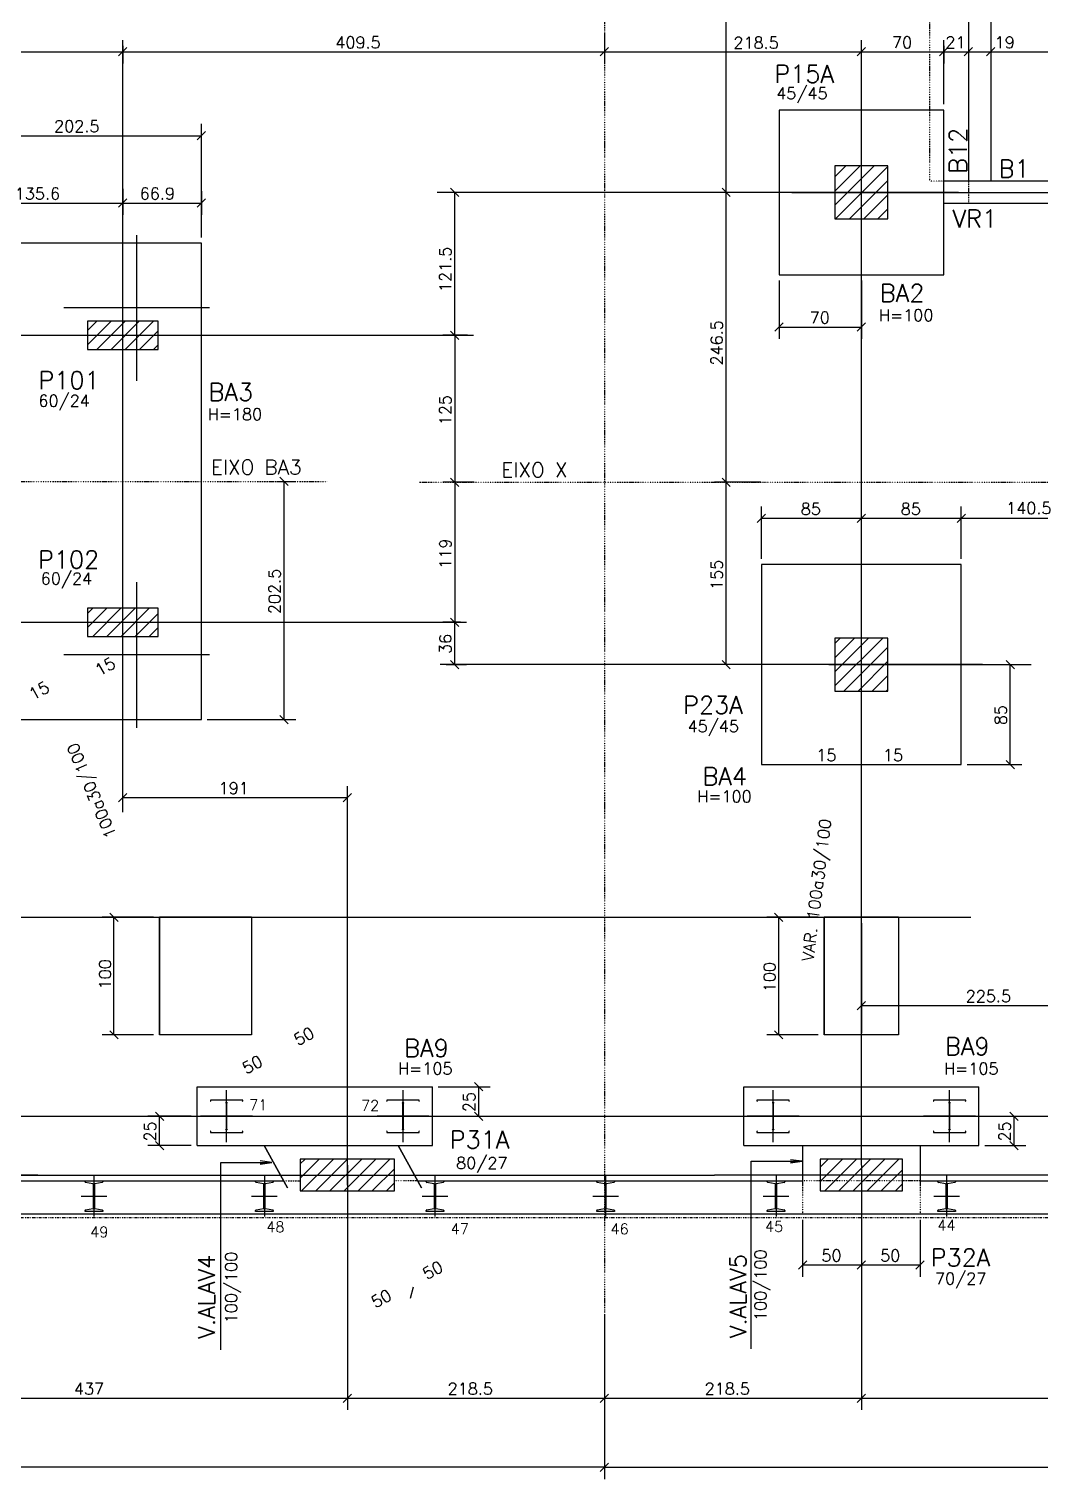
# Model space of a CAD drawing. Extents: x 1476 to 8419, y 491 to 3991.
# Drawn here: x 3583 to 4442, y 1862 to 3095 of the extents above; entities that cross this region are included whole.
import ezdxf

# ---------------------------------------------------------------- set-up
doc = ezdxf.new("R2010")
doc.units = 0
doc.header["$MEASUREMENT"] = 0
for name, pattern in [('ESTILO_TQS_0003', [1.5, 0.5, -0.4, 0.1, -0.5]), ('ESTILO_TQS_0004', [2, 0.5, -0.4, 0.1, -0.4, 0.1, -0.5]), ('ESTILO_TQS_0005', [0.4, 0.3, -0.1])]:
    doc.linetypes.add(name, pattern=pattern)
for name, color, linetype in [('1', 1, 'CONTINUOUS'), ('2', 2, 'CONTINUOUS'), ('3', 3, 'CONTINUOUS'), ('4', 4, 'CONTINUOUS'), ('6', 6, 'CONTINUOUS'), ('7', 7, 'CONTINUOUS'), ('8', 8, 'CONTINUOUS'), ('9', 9, 'CONTINUOUS')]:
    doc.layers.add(name, color=color, linetype=linetype)
doc.styles.get("Standard").update_dxf_attribs({"font": 'ROMANS.SHX'})

msp = doc.modelspace()

# ---------------------------------------------------------------- linework, layer by layer
at = {"layer": '1', "linetype": 'Continuous'}
for p, q in [((4290.191, 2873.88764), (4290.191, 3038.82836)), ((4372.66136, 2956.358), (4207.72052, 2956.358)), ((3674.091, 2796.20523), (3674.091, 2919.91077)), ((3735.94377, 2858.058), (3612.23814, 2858.058)), ((4290.191, 2451.77005), (4290.191, 2657.94595)), ((3674.091, 2501.20523), (3674.091, 2624.91077)), ((3735.94377, 2563.058), (3612.23814, 2563.058)), ((4393.27895, 2554.858), (4187.1029, 2554.858)), ((3466.11768, 2115.858), (3798.861799, 2115.858)), ((3913.028324, 2115.858), (4240.191, 2115.858)), ((4340.191, 2115.858), (5745.408752, 2115.858)), ((2991.191, 2087.858), (5771.408752, 2087.858))]:
    msp.add_line(p, q, dxfattribs=at)
at = {"layer": '2', "linetype": 'Continuous'}
for p, q in [((3658.655466, 3072.33696), (3665.726534, 3079.408028)), ((3658.655466, 3072.33696), (3665.726534, 3079.408028)), ((4068.155466, 3072.33696), (4075.226534, 3079.408028)), ((4286.655466, 3072.33696), (4293.726534, 3079.408028)), ((4286.655466, 3072.33696), (4293.726534, 3079.408028)), ((4286.655466, 3072.33696), (4293.726534, 3079.408028)), ((4286.655466, 3072.33696), (4293.726534, 3079.408028)), ((4356.655466, 3072.33696), (4363.726534, 3079.408028)), ((4356.655466, 3072.33696), (4363.726534, 3079.408028)), ((4356.655466, 3072.33696), (4363.726534, 3079.408028)), ((4377.655466, 3072.33696), (4384.726534, 3079.408028)), ((4377.655466, 3072.33696), (4384.726534, 3079.408028)), ((4396.655466, 3072.33696), (4403.726534, 3079.408028)), ((4396.655466, 3072.33696), (4403.726534, 3079.408028)), ((3725.555466, 3000.985683), (3732.626534, 3008.05675)), ((3948.034715, 2952.822466), (3940.963647, 2959.893534)), ((4178.790107, 2952.822466), (4171.719039, 2959.893534)), ((4178.790107, 2952.822466), (4171.719039, 2959.893534)), ((4178.790107, 2952.822466), (4171.719039, 2959.893534)), ((3658.655466, 2943.728235), (3665.726534, 2950.799303)), ((3658.655466, 2943.728235), (3665.726534, 2950.799303)), ((3725.555466, 2943.728235), (3732.626534, 2950.799303)), ((3948.034715, 2831.322466), (3940.963647, 2838.393534)), ((3940.963647, 2838.393534), (3948.034715, 2831.322466)), ((4216.655466, 2838.303077), (4223.726534, 2845.374145)), ((4286.655466, 2838.303077), (4293.726534, 2845.374145)), ((3802.856692, 2707.022466), (3795.785625, 2714.093534)), ((3940.963647, 2713.393534), (3948.034715, 2706.322466)), ((3940.963647, 2713.393534), (3948.034715, 2706.322466)), ((4178.790107, 2706.322466), (4171.719039, 2713.393534)), ((4178.790107, 2706.322466), (4171.719039, 2713.393534)), ((4201.655466, 2675.6733), (4208.726534, 2682.744368)), ((4286.655466, 2675.6733), (4293.726534, 2682.744368)), ((4286.655466, 2675.6733), (4293.726534, 2682.744368)), ((4371.655466, 2675.6733), (4378.726534, 2682.744368)), ((4371.655466, 2675.6733), (4378.726534, 2682.744368)), ((3948.034715, 2587.322466), (3940.963647, 2594.393534)), ((3940.963647, 2594.393534), (3948.034715, 2587.322466)), ((3948.034715, 2551.322466), (3940.963647, 2558.393534)), ((4178.790107, 2551.322466), (4171.719039, 2558.393534)), ((4178.790107, 2551.322466), (4171.719039, 2558.393534)), ((4420.284365, 2551.322466), (4413.213297, 2558.393534)), ((3802.856692, 2504.522466), (3795.785625, 2511.593534)), ((4420.284365, 2466.322466), (4413.213297, 2473.393534)), ((3658.655466, 2438.282544), (3665.726534, 2445.353612)), ((3849.655466, 2438.282544), (3856.726534, 2445.353612)), ((3658.219305, 2336.526511), (3651.148237, 2343.597579)), ((4223.504377, 2336.526511), (4216.433309, 2343.597579)), ((4286.655466, 2261.407637), (4293.726534, 2268.478704)), ((3658.219305, 2236.526511), (3651.148237, 2243.597579)), ((4223.504377, 2236.526511), (4216.433309, 2243.597579)), ((3961.209923, 2199.393534), (3968.280991, 2192.322466)), ((3697.006757, 2167.322466), (3689.93569, 2174.393534)), ((3961.209923, 2174.393534), (3968.280991, 2167.322466)), ((4423.614352, 2167.322466), (4416.543284, 2174.393534)), ((3697.006757, 2142.322466), (3689.93569, 2149.393534)), ((4423.614352, 2142.322466), (4416.543284, 2149.393534)), ((4236.655466, 2040.884087), (4243.726534, 2047.955155)), ((4286.655466, 2040.884087), (4293.726534, 2047.955155)), ((4286.655466, 2040.884087), (4293.726534, 2047.955155)), ((4336.655466, 2040.884087), (4343.726534, 2047.955155)), ((3906.754831, 2016.292344), (3909.536646, 2025.897629)), ((3906.754831, 2016.292344), (3909.536646, 2025.897629)), ((3849.655466, 1927.592239), (3856.726534, 1934.663307)), ((3849.655466, 1927.592239), (3856.726534, 1934.663307)), ((4068.155466, 1927.592239), (4075.226534, 1934.663307)), ((4068.155466, 1927.592239), (4075.226534, 1934.663307)), ((4286.655466, 1927.592239), (4293.726534, 1934.663307)), ((4286.655466, 1927.592239), (4293.726534, 1934.663307)), ((4286.655466, 1927.592239), (4293.726534, 1934.663307)), ((4068.155466, 1868.883833), (4075.226534, 1875.954901)), ((4068.155466, 1868.883833), (4075.226534, 1875.954901)), ((4068.155466, 1868.883833), (4075.226534, 1875.954901)), ((4075.226534, 1875.954901), (4068.155466, 1868.883833))]:
    msp.add_line(p, q, dxfattribs=at)
at = {"layer": '2', "linetype": 'ESTILO_TQS_0003'}
msp.add_line((2401.704291, 2084.844574), (5872.187999, 2084.844574), dxfattribs=at)
at = {"layer": '3', "linetype": 'ESTILO_TQS_0004'}
for p, q in [((4348.191, 3285.858), (4348.191, 2965.858)), ((4360.191, 2965.858), (4348.191, 2965.858)), ((4381.191, 2965.858), (4381.191, 2946.858)), ((3262.493346, 2710.558), (3836.359533, 2710.558)), ((3798.861799, 2115.858), (3813.191, 2115.858)), ((3913.028324, 2115.858), (3893.191, 2115.858)), ((4240.191, 2115.858), (4240.191, 2087.858)), ((4340.191, 2115.858), (4240.191, 2115.858)), ((4340.191, 2115.858), (4340.191, 2087.858))]:
    msp.add_line(p, q, dxfattribs=at)
at = {"layer": '3', "linetype": 'Continuous'}
for p, q in [((4381.191, 3285.858), (4381.191, 2965.845966)), ((4400.191, 3285.858), (4400.191, 2965.845966)), ((4267.691, 2945.401319), (4301.147681, 2978.858)), ((4267.691, 2957.422134), (4289.126866, 2978.858)), ((4267.691, 2969.44295), (4277.10605, 2978.858)), ((4268.168496, 2933.858), (4312.691, 2978.380504)), ((4280.189311, 2933.858), (4312.691, 2966.359689)), ((4687.191, 2965.858), (4360.191, 2965.858)), ((4292.210127, 2933.858), (4312.691, 2954.338873)), ((4687.191, 2946.858), (4360.191, 2946.858)), ((4304.230942, 2933.858), (4312.691, 2942.318058)), ((3632.191, 2826.796376), (3652.252624, 2846.858)), ((3632.191, 2838.817192), (3640.231808, 2846.858)), ((3640.273439, 2822.858), (3664.273439, 2846.858)), ((3652.294254, 2822.858), (3676.294254, 2846.858)), ((3664.31507, 2822.858), (3688.31507, 2846.858)), ((3676.335885, 2822.858), (3692.191, 2838.713115)), ((3688.3567, 2822.858), (3692.191, 2826.6923)), ((3632.191, 2586.380071), (3648.668929, 2602.858)), ((3632.191, 2598.400886), (3636.648114, 2602.858)), ((3636.689745, 2578.858), (3660.689745, 2602.858)), ((3648.71056, 2578.858), (3672.71056, 2602.858)), ((3660.731375, 2578.858), (3684.731375, 2602.858)), ((3672.75219, 2578.858), (3692.191, 2598.29681)), ((3684.773006, 2578.858), (3692.191, 2586.275994)), ((4267.691, 2536.6936), (4308.3554, 2577.358)), ((4267.691, 2548.714415), (4296.334585, 2577.358)), ((4267.691, 2560.73523), (4284.31377, 2577.358)), ((4267.691, 2572.756045), (4272.292955, 2577.358)), ((4275.376216, 2532.358), (4312.691, 2569.672784)), ((4287.397031, 2532.358), (4312.691, 2557.651969)), ((4299.417846, 2532.358), (4312.691, 2545.631154)), ((4311.438661, 2532.358), (4312.691, 2533.610339)), ((3725.498804, 2195.858), (3925.498953, 2195.858)), ((3725.498804, 2145.858), (3725.498804, 2195.858)), ((3925.498953, 2145.858), (3925.498953, 2195.858)), ((4190.19085, 2195.858), (4390.191, 2195.858)), ((4190.19085, 2145.858), (4190.19085, 2195.858)), ((4390.191, 2145.858), (4390.191, 2195.858)), ((3725.498804, 2145.858), (3925.498953, 2145.858)), ((4190.19085, 2145.858), (4390.191, 2145.858)), ((4240.191, 2145.858), (4240.191, 2115.858)), ((4340.191, 2145.858), (4340.191, 2115.858)), ((3813.191, 2118.256045), (3829.292955, 2134.358)), ((3813.191, 2130.276861), (3817.272139, 2134.358)), ((3814.31377, 2107.358), (3841.31377, 2134.358)), ((3826.334585, 2107.358), (3853.334585, 2134.358)), ((3838.3554, 2107.358), (3865.3554, 2134.358)), ((3850.376216, 2107.358), (3877.376216, 2134.358)), ((3862.397031, 2107.358), (3889.397031, 2134.358)), ((4255.191, 2115.48588), (4274.06312, 2134.358)), ((4255.191, 2127.506695), (4262.042305, 2134.358)), ((4259.083935, 2107.358), (4286.083935, 2134.358)), ((4271.10475, 2107.358), (4298.10475, 2134.358)), ((4283.125566, 2107.358), (4310.125566, 2134.358)), ((4295.146381, 2107.358), (4322.146381, 2134.358)), ((3874.417846, 2107.358), (3893.191, 2126.131154)), ((4307.167196, 2107.358), (4325.191, 2125.381804)), ((3886.438661, 2107.358), (3893.191, 2114.110339)), ((4319.188012, 2107.358), (4325.191, 2113.360988))]:
    msp.add_line(p, q, dxfattribs=at)
for points in [[(4360.191, 2886.358), (4360.191, 3026.358), (4220.191, 3026.358), (4220.191, 2886.358), (4360.191, 2886.358)], [(3729.091, 2508.058), (3729.091, 2913.058), (3324.091, 2913.058), (3324.091, 2508.058), (3729.091, 2508.058)], [(4375.191, 2469.858), (4375.191, 2639.858), (4205.191, 2639.858), (4205.191, 2469.858), (4375.191, 2469.858)], [(3782.337233, 2145.858079), (3802.16574, 2109.859749), (3782.337233, 2145.858079)], [(3896.503694, 2145.858196), (3916.332123, 2109.860006), (3896.503694, 2145.858196)]]:
    msp.add_lwpolyline(points, dxfattribs=at)
at = {"layer": '6', "linetype": 'Continuous'}
for p, q in [((3771.569947, 2340.062045), (3693.326134, 2340.062045)), ((3693.326134, 2340.062045), (3693.326134, 2240.062045)), ((3771.569947, 2340.062045), (3771.569947, 2240.062045)), ((4321.770709, 2340.062045), (4258.611206, 2340.062045)), ((4258.611206, 2340.062045), (4258.611206, 2240.062045)), ((4321.770709, 2340.062045), (4321.770709, 2240.062045)), ((3771.569947, 2240.062045), (3693.326134, 2240.062045)), ((4321.770709, 2240.062045), (4258.611206, 2240.062045)), ((3764.272144, 2184.613), (3736.725464, 2184.613)), ((3736.725464, 2184.613), (3736.725464, 2183.921502)), ((3750.498804, 2148.782986), (3750.498804, 2192.933014)), ((3750.498804, 2148.782986), (3750.498804, 2192.933014)), ((3764.272144, 2183.921502), (3764.272144, 2184.613)), ((3914.272293, 2184.613), (3886.725613, 2184.613)), ((3886.725613, 2184.613), (3886.725613, 2183.921502)), ((3900.498953, 2148.782986), (3900.498953, 2192.933014)), ((3900.498953, 2148.782986), (3900.498953, 2192.933014)), ((3914.272293, 2183.921502), (3914.272293, 2184.613)), ((4228.96419, 2184.613), (4201.41751, 2184.613)), ((4201.41751, 2184.613), (4201.41751, 2183.921502)), ((4215.19085, 2148.782986), (4215.19085, 2192.933014)), ((4215.19085, 2148.782986), (4215.19085, 2192.933014)), ((4228.96419, 2183.921502), (4228.96419, 2184.613)), ((4378.96434, 2184.613), (4351.41766, 2184.613)), ((4351.41766, 2184.613), (4351.41766, 2183.921502)), ((4365.191, 2148.782986), (4365.191, 2192.933014)), ((4365.191, 2148.782986), (4365.191, 2192.933014)), ((4378.96434, 2183.921502), (4378.96434, 2184.613)), ((3772.573818, 2170.858), (3728.423789, 2170.858)), ((3750.119624, 2181.830116), (3750.119624, 2159.886932)), ((3750.841303, 2159.886932), (3750.841303, 2181.829068)), ((3922.573967, 2170.858), (3878.423939, 2170.858)), ((3900.119774, 2181.830116), (3900.119774, 2159.886932)), ((3900.841453, 2159.886932), (3900.841453, 2181.829068)), ((4237.265865, 2170.858), (4193.115836, 2170.858)), ((4214.811671, 2181.830116), (4214.811671, 2159.886932)), ((4215.53335, 2159.886932), (4215.53335, 2181.829068)), ((4387.266014, 2170.858), (4343.115986, 2170.858)), ((4364.81182, 2181.830116), (4364.81182, 2159.886932)), ((4365.533499, 2159.886932), (4365.533499, 2181.829068)), ((3736.725464, 2157.794498), (3736.725464, 2157.103)), ((3764.272144, 2157.103), (3764.272144, 2157.794498)), ((3886.725613, 2157.794498), (3886.725613, 2157.103)), ((3914.272293, 2157.103), (3914.272293, 2157.794498)), ((4201.41751, 2157.794498), (4201.41751, 2157.103)), ((4228.96419, 2157.103), (4228.96419, 2157.794498)), ((4351.41766, 2157.794498), (4351.41766, 2157.103)), ((4378.96434, 2157.103), (4378.96434, 2157.794498)), ((3736.725464, 2157.103), (3764.272144, 2157.103)), ((3886.725613, 2157.103), (3914.272293, 2157.103)), ((4201.41751, 2157.103), (4228.96419, 2157.103)), ((4351.41766, 2157.103), (4378.96434, 2157.103)), ((3630.190402, 2115.084659), (3630.190402, 2115.838746)), ((3630.190402, 2115.838746), (3645.190402, 2115.838746)), ((3636.813971, 2113.411472), (3630.673333, 2114.47602)), ((3637.296902, 2092.873516), (3637.296902, 2112.802833)), ((3637.690402, 2120.187551), (3637.690402, 2085.489941)), ((3638.083902, 2112.802833), (3638.083902, 2092.874659)), ((3644.707471, 2114.47602), (3638.566833, 2113.411472)), ((3645.190402, 2115.838746), (3645.190402, 2115.084659)), ((3775.190402, 2115.086204), (3775.190402, 2115.840291)), ((3775.190402, 2115.840291), (3790.190402, 2115.840291)), ((3781.813971, 2113.413018), (3775.673333, 2114.477565)), ((3782.296902, 2092.875061), (3782.296902, 2112.804379)), ((3782.690402, 2120.189096), (3782.690402, 2085.491486)), ((3783.083902, 2112.804379), (3783.083902, 2092.876204)), ((3789.707471, 2114.477565), (3783.566833, 2113.413018)), ((3790.190402, 2115.840291), (3790.190402, 2115.086204)), ((3920.190552, 2115.08775), (3920.190552, 2115.841837)), ((3920.190552, 2115.841837), (3935.190552, 2115.841837)), ((3926.814121, 2113.414563), (3920.673483, 2114.479111)), ((3927.297052, 2092.876606), (3927.297052, 2112.805924)), ((3927.690552, 2120.190642), (3927.690552, 2085.493032)), ((3928.084052, 2112.805924), (3928.084052, 2092.87775)), ((3934.707621, 2114.479111), (3928.566983, 2113.414563)), ((3935.190552, 2115.841837), (3935.190552, 2115.08775)), ((4065.190552, 2115.089245), (4065.190552, 2115.843332)), ((4065.190552, 2115.843332), (4080.190552, 2115.843332)), ((4071.814121, 2113.416058), (4065.673483, 2114.480606)), ((4072.297052, 2092.878102), (4072.297052, 2112.807419)), ((4072.690552, 2120.192137), (4072.690552, 2085.494527)), ((4073.084052, 2112.807419), (4073.084052, 2092.879245)), ((4079.707621, 2114.480606), (4073.566983, 2113.416058)), ((4080.190552, 2115.843332), (4080.190552, 2115.089245)), ((4210.190701, 2115.090741), (4210.190701, 2115.844828)), ((4210.190701, 2115.844828), (4225.190701, 2115.844828)), ((4216.81427, 2113.417554), (4210.673632, 2114.482102)), ((4217.297201, 2092.879597), (4217.297201, 2112.808915)), ((4217.690701, 2120.193633), (4217.690701, 2085.496023)), ((4218.084201, 2112.808915), (4218.084201, 2092.880741)), ((4224.70777, 2114.482102), (4218.567132, 2113.417554)), ((4225.190701, 2115.844828), (4225.190701, 2115.090741)), ((4355.190701, 2115.092236), (4355.190701, 2115.846323)), ((4355.190701, 2115.846323), (4370.190701, 2115.846323)), ((4361.81427, 2113.419049), (4355.673632, 2114.483597)), ((4362.297201, 2092.881093), (4362.297201, 2112.81041)), ((4362.690701, 2120.195128), (4362.690701, 2085.497518)), ((4363.084201, 2112.81041), (4363.084201, 2092.882236)), ((4369.70777, 2114.483597), (4363.567132, 2113.419049)), ((4370.190701, 2115.846323), (4370.190701, 2115.092236)), ((3626.781432, 2102.838746), (3648.599372, 2102.838746)), ((3771.781432, 2102.840291), (3793.599372, 2102.840291)), ((3916.781582, 2102.841837), (3938.599521, 2102.841837)), ((4061.781582, 2102.843332), (4083.599521, 2102.843332)), ((4206.781731, 2102.844828), (4228.599671, 2102.844828)), ((4351.781731, 2102.846323), (4373.599671, 2102.846323)), ((3630.190402, 2089.838746), (3630.190402, 2090.592833)), ((3645.190402, 2089.838746), (3630.190402, 2089.838746)), ((3630.673333, 2091.201472), (3636.813971, 2092.26602)), ((3638.566833, 2092.26602), (3644.707471, 2091.201472)), ((3645.190402, 2090.592833), (3645.190402, 2089.838746)), ((3775.190402, 2089.840291), (3775.190402, 2090.594379)), ((3790.190402, 2089.840291), (3775.190402, 2089.840291)), ((3775.673333, 2091.203018), (3781.813971, 2092.267565)), ((3783.566833, 2092.267565), (3789.707471, 2091.203018)), ((3790.190402, 2090.594379), (3790.190402, 2089.840291)), ((3920.190552, 2089.841837), (3920.190552, 2090.595924)), ((3935.190552, 2089.841837), (3920.190552, 2089.841837)), ((3920.673483, 2091.204563), (3926.814121, 2092.269111)), ((3928.566983, 2092.269111), (3934.707621, 2091.204563)), ((3935.190552, 2090.595924), (3935.190552, 2089.841837)), ((4065.190552, 2089.843332), (4065.190552, 2090.597419)), ((4080.190552, 2089.843332), (4065.190552, 2089.843332)), ((4065.673483, 2091.206058), (4071.814121, 2092.270606)), ((4073.566983, 2092.270606), (4079.707621, 2091.206058)), ((4080.190552, 2090.597419), (4080.190552, 2089.843332)), ((4210.190701, 2089.844828), (4210.190701, 2090.598915)), ((4225.190701, 2089.844828), (4210.190701, 2089.844828)), ((4210.673632, 2091.207554), (4216.81427, 2092.272102)), ((4218.567132, 2092.272102), (4224.70777, 2091.207554)), ((4225.190701, 2090.598915), (4225.190701, 2089.844828)), ((4355.190701, 2089.846323), (4355.190701, 2090.60041)), ((4370.190701, 2089.846323), (4355.190701, 2089.846323)), ((4355.673632, 2091.209049), (4361.81427, 2092.273597)), ((4363.567132, 2092.273597), (4369.70777, 2091.209049)), ((4370.190701, 2090.60041), (4370.190701, 2089.846323))]:
    msp.add_line(p, q, dxfattribs=at)
for centre, radius, start, end in [((3737.298589, 2183.921502), 0.573125, 180, 256.861226), ((3749.546498, 2181.829066), 0.573127, 359.895004, 76.861148), ((3751.414428, 2181.829068), 0.573125, 103.138774, 180), ((3763.699019, 2183.921502), 0.573125, 283.138774, 0), ((3887.298738, 2183.921502), 0.573125, 180, 256.861226), ((3899.546647, 2181.829066), 0.573127, 359.895004, 76.861148), ((3901.414578, 2181.829068), 0.573125, 103.138774, 180), ((3913.699168, 2183.921502), 0.573125, 283.138774, 0), ((4201.990635, 2183.921502), 0.573125, 180, 256.861226), ((4214.238545, 2181.829066), 0.573127, 359.895004, 76.861148), ((4216.106475, 2181.829068), 0.573125, 103.138774, 180), ((4228.391065, 2183.921502), 0.573125, 283.138774, 0), ((4351.990785, 2183.921502), 0.573125, 180, 256.861226), ((4364.238694, 2181.829066), 0.573127, 359.895004, 76.861148), ((4366.106624, 2181.829068), 0.573125, 103.138774, 180), ((4378.391215, 2183.921502), 0.573125, 283.138774, 0), ((3737.298589, 2157.794498), 0.573125, 103.138774, 180), ((3749.546499, 2159.886932), 0.573125, 283.138774, 0), ((3751.414428, 2159.886932), 0.573125, 180, 256.861226), ((3763.699019, 2157.794498), 0.573125, 0, 76.861226), ((3887.298738, 2157.794498), 0.573125, 103.138774, 180), ((3899.546649, 2159.886932), 0.573125, 283.138774, 0), ((3901.414578, 2159.886932), 0.573125, 180, 256.861226), ((3913.699168, 2157.794498), 0.573125, 0, 76.861226), ((4201.990635, 2157.794498), 0.573125, 103.138774, 180), ((4214.238546, 2159.886932), 0.573125, 283.138774, 0), ((4216.106475, 2159.886932), 0.573125, 180, 256.861226), ((4228.391065, 2157.794498), 0.573125, 0, 76.861226), ((4351.990785, 2157.794498), 0.573125, 103.138774, 180), ((4364.238695, 2159.886932), 0.573125, 283.138774, 0), ((4366.106624, 2159.886932), 0.573125, 180, 256.861226), ((4378.391215, 2157.794498), 0.573125, 0, 76.861226), ((3630.815402, 2115.084659), 0.625, 180, 256.861226), ((3636.671902, 2112.802833), 0.625, 0, 76.861226), ((3638.708902, 2112.802833), 0.625, 103.138774, 180), ((3644.565402, 2115.084659), 0.625, 283.138774, 0), ((3775.815402, 2115.086204), 0.625, 180, 256.861226), ((3781.671902, 2112.804379), 0.625, 0, 76.861226), ((3783.708902, 2112.804379), 0.625, 103.138774, 180), ((3789.565402, 2115.086204), 0.625, 283.138774, 0), ((3920.815552, 2115.08775), 0.625, 180, 256.861226), ((3926.672052, 2112.805924), 0.625, 0, 76.861226), ((3928.709052, 2112.805924), 0.625, 103.138774, 180), ((3934.565552, 2115.08775), 0.625, 283.138774, 0), ((4065.815552, 2115.089245), 0.625, 180, 256.861226), ((4071.672052, 2112.807419), 0.625, 0, 76.861226), ((4073.709052, 2112.807419), 0.625, 103.138774, 180), ((4079.565552, 2115.089245), 0.625, 283.138774, 0), ((4210.815701, 2115.090741), 0.625, 180, 256.861226), ((4216.672201, 2112.808915), 0.625, 0, 76.861226), ((4218.709201, 2112.808915), 0.625, 103.138774, 180), ((4224.565701, 2115.090741), 0.625, 283.138774, 0), ((4355.815701, 2115.092236), 0.625, 180, 256.861226), ((4361.672201, 2112.81041), 0.625, 0, 76.861226), ((4363.709201, 2112.81041), 0.625, 103.138774, 180), ((4369.565701, 2115.092236), 0.625, 283.138774, 0), ((3630.815402, 2090.592833), 0.625, 103.138774, 180), ((3636.671901, 2092.874661), 0.625002, 283.138852, 0.104996), ((3638.708902, 2092.874659), 0.625, 180, 256.861226), ((3644.565402, 2090.592833), 0.625, 0, 76.861226), ((3775.815402, 2090.594379), 0.625, 103.138774, 180), ((3781.671901, 2092.876206), 0.625002, 283.138852, 0.104996), ((3783.708902, 2092.876204), 0.625, 180, 256.861226), ((3789.565402, 2090.594379), 0.625, 0, 76.861226), ((3920.815552, 2090.595924), 0.625, 103.138774, 180), ((3926.67205, 2092.877752), 0.625002, 283.138852, 0.104996), ((3928.709052, 2092.87775), 0.625, 180, 256.861226), ((3934.565552, 2090.595924), 0.625, 0, 76.861226), ((4065.815552, 2090.597419), 0.625, 103.138774, 180), ((4071.67205, 2092.879247), 0.625002, 283.138852, 0.104996), ((4073.709052, 2092.879245), 0.625, 180, 256.861226), ((4079.565552, 2090.597419), 0.625, 0, 76.861226), ((4210.815701, 2090.598915), 0.625, 103.138774, 180), ((4216.6722, 2092.880743), 0.625002, 283.138852, 0.104996), ((4218.709201, 2092.880741), 0.625, 180, 256.861226), ((4224.565701, 2090.598915), 0.625, 0, 76.861226), ((4355.815701, 2090.60041), 0.625, 103.138774, 180), ((4361.6722, 2092.882238), 0.625002, 283.138852, 0.104996), ((4363.709201, 2092.882236), 0.625, 180, 256.861226), ((4369.565701, 2090.60041), 0.625, 0, 76.861226)]:
    msp.add_arc(centre, radius, start, end, dxfattribs=at)
at = {"layer": '7', "linetype": 'Continuous'}
for points in [[(4267.691, 2933.858), (4312.691, 2933.858), (4312.691, 2978.858), (4267.691, 2978.858), (4267.691, 2933.858)], [(3632.191, 2822.858), (3692.191, 2822.858), (3692.191, 2846.858), (3632.191, 2846.858), (3632.191, 2822.858)], [(3632.191, 2578.858), (3692.191, 2578.858), (3692.191, 2602.858), (3632.191, 2602.858), (3632.191, 2578.858)], [(4267.691, 2532.358), (4312.691, 2532.358), (4312.691, 2577.358), (4267.691, 2577.358), (4267.691, 2532.358)], [(3813.191, 2107.358), (3893.191, 2107.358), (3893.191, 2134.358), (3813.191, 2134.358), (3813.191, 2107.358)], [(4255.191, 2107.358), (4325.191, 2107.358), (4325.191, 2134.358), (4255.191, 2134.358), (4255.191, 2107.358)]]:
    msp.add_lwpolyline(points, dxfattribs=at)
at = {"layer": '8', "linetype": 'Continuous'}
for points in [[(3693.326134, 2340.062045), (3771.569947, 2340.062045), (3771.569947, 2240.062045), (3693.326134, 2240.062045), (3693.326134, 2340.062045)], [(4258.611206, 2340.041402), (4321.770709, 2340.041402), (4321.770709, 2240.062045), (4258.611206, 2240.062045), (4258.611206, 2340.041402)]]:
    msp.add_lwpolyline(points, dxfattribs=at)
at = {"layer": '9', "linetype": 'ESTILO_TQS_0004'}
for p, q in [((4071.691, 3458.10561), (4071.691, 1863.644195)), ((3914.57717, 2709.858), (6027.739869, 2709.858))]:
    msp.add_line(p, q, dxfattribs=at)
at = {"layer": '9', "linetype": 'Continuous'}
for p, q in [((4175.254573, 2956.358), (4175.254573, 3285.858)), ((3662.191, 2429.48283), (3662.191, 3085.872494)), ((4071.691, 3092.103553), (4071.691, 3065.872494)), ((4290.191, 2129.358), (4290.191, 3085.872494)), ((4290.191, 3031.358), (4290.191, 3085.872494)), ((4290.191, 3065.872494), (4290.191, 3085.872494)), ((4360.191, 3031.358), (4360.191, 3085.872494)), ((4381.191, 3082.716318), (4381.191, 3065.872494)), ((3416.191, 3075.872494), (3662.191, 3075.872494)), ((3662.191, 3080.872494), (3662.191, 3065.872494)), ((3662.191, 3080.872494), (3662.191, 3065.872494)), ((3662.191, 3075.872494), (4071.691, 3075.872494)), ((4071.691, 3075.872494), (4290.191, 3075.872494)), ((4290.191, 3075.872494), (4360.191, 3075.872494)), ((4360.191, 3080.872494), (4360.191, 3065.872494)), ((4360.191, 3075.872494), (4381.191, 3075.872494)), ((4381.191, 3075.872494), (4400.191, 3075.872494)), ((4400.191, 3075.872494), (4727.191, 3075.872494)), ((3729.091, 2918.058), (3729.091, 3014.521217)), ((3526.591, 3004.521217), (3729.091, 3004.521217)), ((3662.191, 2959.399209), (3662.191, 2937.263769)), ((3526.591, 2947.263769), (3662.191, 2947.263769)), ((3662.191, 2947.263769), (3729.091, 2947.263769)), ((3729.091, 2957.309521), (3729.091, 2937.263769)), ((4262.691, 2956.358), (3929.602262, 2956.358)), ((3944.499181, 2834.858), (3944.499181, 2956.358)), ((4202.720526, 2956.358), (4165.254573, 2956.358)), ((4175.254573, 2709.858), (4175.254573, 2956.358)), ((4231.064989, 2956.358), (4476.711985, 2956.358)), ((4220.191, 2881.358), (4220.191, 2831.838611)), ((4290.191, 2881.358), (4290.191, 2831.838611)), ((4220.191, 2841.838611), (4290.191, 2841.838611)), ((3456.191, 2834.858), (3960.350798, 2834.858)), ((3955.350798, 2834.858), (3934.499181, 2834.858)), ((3944.499181, 2834.858), (3944.499181, 2709.858)), ((3793.604643, 2710.558), (3809.321158, 2710.558)), ((3799.321158, 2508.058), (3799.321158, 2710.558)), ((3960.956668, 2709.858), (3934.499181, 2709.858)), ((3955.956668, 2709.858), (3934.499181, 2709.858)), ((3944.499181, 2709.858), (3944.499181, 2590.858)), ((4204.781604, 2709.858), (4165.254573, 2709.858)), ((4175.254573, 2554.858), (4175.254573, 2709.858)), ((4205.191, 2644.858), (4205.191, 2689.208834)), ((4290.191, 2644.858), (4290.191, 2689.208834)), ((4290.191, 2649.858), (4290.191, 2689.208834)), ((4375.191, 2644.858), (4375.191, 2689.208834)), ((4205.191, 2679.208834), (4290.191, 2679.208834)), ((4290.191, 2679.208834), (4375.191, 2679.208834)), ((4375.191, 2679.208834), (4515.691, 2679.208834)), ((3533.116337, 2590.858), (3952.357882, 2590.858)), ((3949.499181, 2590.858), (3934.499181, 2590.858)), ((3935.006153, 2590.858), (3954.499181, 2590.858)), ((3944.499181, 2554.858), (3944.499181, 2590.858)), ((4262.691, 2554.858), (3932.190034, 2554.858)), ((3937.190034, 2554.858), (3954.499181, 2554.858)), ((4262.691, 2554.858), (4434.718645, 2554.858)), ((4380.191, 2554.858), (4426.748831, 2554.858)), ((4416.748831, 2469.858), (4416.748831, 2554.858)), ((3734.091, 2508.058), (3809.321158, 2508.058)), ((4275.191, 2469.858), (4290.191, 2469.858)), ((4290.191, 2469.858), (4305.191, 2469.858)), ((4380.191, 2469.858), (4426.748831, 2469.858)), ((3662.191, 2441.818078), (3853.191, 2441.818078)), ((3853.191, 2112.358), (3853.191, 2451.582854)), ((3688.326134, 2340.062045), (3644.683771, 2340.062045)), ((3654.683771, 2240.062045), (3654.683771, 2340.062045)), ((4253.611206, 2340.062045), (4209.968843, 2340.062045)), ((4219.968843, 2240.062045), (4219.968843, 2340.062045)), ((4290.191, 2335.041402), (4290.191, 2281.613778)), ((4290.191, 2309.818504), (4290.191, 2241.613778)), ((4290.191, 2264.94317), (4515.691, 2264.94317)), ((3688.326134, 2240.062045), (3644.683771, 2240.062045)), ((4253.611206, 2240.062045), (4209.968843, 2240.062045)), ((3930.498953, 2195.858), (3974.745457, 2195.858)), ((3964.745457, 2195.858), (3964.745457, 2170.858)), ((3243.674891, 2170.858), (4135.263358, 2170.858)), ((3720.498804, 2170.858), (3683.471224, 2170.858)), ((3693.471224, 2145.858), (3693.471224, 2170.858)), ((3930.498953, 2170.858), (3974.745457, 2170.858)), ((4124.714122, 2170.858), (4477.507786, 2170.858)), ((4395.191, 2170.858), (4430.078818, 2170.858)), ((4420.078818, 2145.858), (4420.078818, 2170.858)), ((3720.498804, 2145.858), (3683.471224, 2145.858)), ((4395.191, 2145.858), (4430.078818, 2145.858)), ((3241.480825, 2120.858), (4165.254573, 2120.858)), ((3590.124939, 2120.858), (3533.116337, 2120.858)), ((3853.191, 2129.358), (3853.191, 1921.127773)), ((4479.27525, 2120.858), (4165.254573, 2120.858)), ((4290.191, 2129.358), (4290.191, 1921.127773)), ((4240.191, 2082.858), (4240.191, 2034.419621)), ((4290.191, 2079.859749), (4290.191, 1998.759159)), ((4340.191, 2082.858), (4340.191, 2034.419621)), ((4290.191, 2052.201989), (4290.191, 2034.419621)), ((4240.191, 2044.419621), (4290.191, 2044.419621)), ((4290.191, 2044.419621), (4340.191, 2044.419621)), ((4071.691, 2002.621864), (4071.691, 1921.127773)), ((4071.691, 1997.621864), (4071.691, 1862.419367)), ((4290.191, 1975.74351), (4290.191, 1921.127773)), ((3416.191, 1931.127773), (3853.191, 1931.127773)), ((3853.191, 1931.127773), (4071.691, 1931.127773)), ((4071.691, 1931.127773), (4290.191, 1931.127773)), ((4290.191, 1931.127773), (4717.691, 1931.127773)), ((4071.691, 1879.553322), (4071.691, 1862.419367)), ((4071.691, 1872.419367), (2542.191, 1872.419367)), ((4071.691, 1872.419367), (5872.187999, 1872.419367)), ((4071.691, 1867.419367), (4071.691, 1862.419367))]:
    msp.add_line(p, q, dxfattribs=at)
at = {"layer": '9', "linetype": 'ESTILO_TQS_0005'}
msp.add_line((3230.253018, 2340.062045), (4383.402999, 2340.062045), dxfattribs=at)
at = {"layer": '9', "linetype": 'Continuous'}
for points in [[(3745.571369, 1972.175208), (3745.571369, 2131.539668), (3788.884062, 2131.539668), (3778.969613, 2130.234406), (3788.884062, 2131.539668), (3778.969613, 2132.84493)], [(4196.553974, 1973.149253), (4196.553974, 2132.513713), (4239.866667, 2132.513713), (4229.952218, 2131.208451), (4239.866667, 2132.513713), (4229.952218, 2133.818975)]]:
    msp.add_lwpolyline(points, dxfattribs=at)

# ---------------------------------------------------------------- texts
at = {"layer": '2', "linetype": 'Continuous'}
for s, p in [('409.5', (3842.941, 3078.872494)), ('218.5', (4181.395258, 3078.533048)), ('70', (4316.191, 3078.872494)), ('21', (4361.691, 3078.872494)), ('19', (4403.52433, 3078.872494)), ('202.5', (3603.841, 3007.521217)), ('135.6', (3570.391, 2950.263769)), ('66.9', (3676.641, 2950.263769)), ('70', (4246.191, 2844.838611)), ('85', (4238.691, 2682.208834)), ('85', (4323.691, 2682.208834)), ('140.5', (4413.279837, 2682.9185)), ('15', (4251.85767, 2472.858)), ('15', (4308.52433, 2472.858)), ('191', (3743.691, 2444.818078)), ('225.5', (4378.941, 2267.94317)), ('50', (4256.191, 2047.419621)), ('50', (4306.191, 2047.419621)), ('437', (3620.691, 1934.127773)), ('218.5', (3938.441, 1934.127773)), ('218.5', (4156.941, 1934.127773))]:
    msp.add_text(s, height=10, dxfattribs=at).set_placement(p)
for s, rotation, p in [('121.5', 90, (3941.499181, 2871.608)), ('246.5', 90, (4172.254573, 2809.108)), ('125', 90, (3941.499181, 2758.358)), ('119', 90, (3941.499181, 2636.358)), ('155', 90, (4172.254573, 2618.358)), ('202.5', 90, (3796.321158, 2597.752986)), ('36', 90, (3941.499181, 2563.858)), ('15', 28.980227, (3642.175043, 2544.634097)), ('15', 28.980227, (3585.965924, 2524.231624)), ('85', 90, (4413.748831, 2503.358)), ('100', 90, (3652.223634, 2278.657745)), ('100', 90, (4217.194092, 2276.28469)), ('50', 28.847097, (3811.159402, 2230.328561)), ('50', 28.847097, (3767.364559, 2206.205242)), ('25', 90, (3961.745457, 2174.358)), ('25', 90, (3690.471224, 2149.358)), ('25', 90, (4417.078818, 2149.358)), ('50', 28.848295, (3920.711838, 2031.442105)), ('50', 28.848295, (3876.917483, 2007.317861))]:
    msp.add_text(s, height=10, rotation=rotation, dxfattribs=at).set_placement(p)
at = {"layer": '3', "linetype": 'Continuous'}
for s, height, p in [('45/45', 10, (4217.775078, 3035.561301)), ('BA2', 15, (4305.947587, 2863.266594)), ('H=100', 10, (4305.179371, 2846.852535)), ('BA3', 15, (3735.189816, 2779.103458)), ('60/24', 10, (3590.504248, 2774.152665)), ('H=180', 10, (3734.421599, 2762.689399)), ('60/24', 10, (3592.507763, 2622.925866)), ('45/45', 10, (4142.43822, 2497.453756)), ('BA4', 15, (4155.1432, 2452.391396)), ('H=100', 10, (4150.69239, 2437.818633)), ('BA9', 15, (3901.531094, 2221.348451)), ('BA9', 15, (4361.330626, 2222.798923)), ('H=105', 10, (3896.328486, 2206.412522)), ('H=105', 10, (4360.56241, 2206.384863)), ('71', 9, (3769.736607, 2176.059374)), ('72', 9, (3864.796329, 2175.399237)), ('80/27', 10, (3945.660094, 2126.097053)), ('49', 9, (3634.566899, 2067.967451)), ('48', 9, (3784.278148, 2072.347993)), ('47', 9, (3941.098641, 2070.576746)), ('46', 9, (4076.979563, 2070.539048)), ('45', 9, (4208.339384, 2072.649246)), ('44', 9, (4354.827524, 2073.643689)), ('70/27', 10, (4352.810253, 2027.809627))]:
    msp.add_text(s, height=height, dxfattribs=at).set_placement(p)
for s, rotation, p in [('100a30/100', 113.087, (3657.305035, 2409.861593)), ('VAR. 100a30/100', 82.72, (4249.339577, 2302.223727)), ('100/100', 90, (3759.411949, 1994.779704)), ('100/100', 90, (4209.420509, 1996.727793))]:
    msp.add_text(s, height=10, rotation=rotation, dxfattribs=at).set_placement(p)
at = {"layer": '4', "linetype": 'Continuous'}
for s, p in [('P15A', (4216.24644, 3049.570286)), ('B1', (4406.940434, 2969.013465)), ('VR1', (4367.736844, 2926.616525)), ('P101', (3590.504248, 2789.152665)), ('P102', (3590.140765, 2636.584973)), ('P23A', (4138.65493, 2512.994226)), ('P31A', (3940.203431, 2143.435622)), ('P32A', (4349.123596, 2043.251183))]:
    msp.add_text(s, height=15, dxfattribs=at).set_placement(p)
for s, height, p in [('B12', 15, (4379.794714, 2972.111893)), ('V.ALAV4', 14, (3740.426044, 1981.683189)), ('V.ALAV5', 14, (4192.382694, 1982.170212))]:
    msp.add_text(s, height=height, rotation=90, dxfattribs=at).set_placement(p)
at = {"layer": '6', "linetype": 'Continuous'}
for s, p in [('EIXO BA3', (3737.131891, 2716.500748)), ('EIXO X', (3984.054087, 2714.079246))]:
    msp.add_text(s, height=12.5, dxfattribs=at).set_placement(p)

doc.saveas('drawing.dxf')
